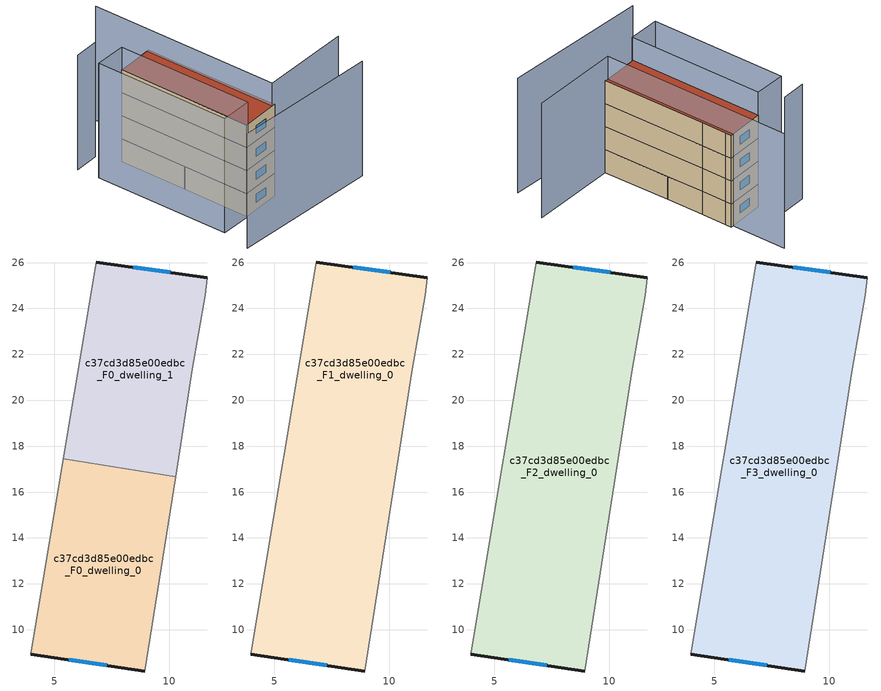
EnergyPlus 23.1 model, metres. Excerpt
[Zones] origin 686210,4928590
c37cd3d85e00edbc_F0_dwelling_0
 floor ground (EU_floor_Construction): 10.28,16.67 8.95,8.2 3.97,8.94 5.39,17.46 z0
 wall outside (EU_wall_Construction): 3.97,8.94 8.95,8.2 z0:3
 wall adiabatic (EU_wall_Construction): 8.95,8.2 10.28,16.67 / 5.39,17.46 3.97,8.94 z0:3
 wall to c37cd3d85e00edbc_F0_dwelling_1 (EU_wall_Construction): 10.28,16.67 5.39,17.46 z0:3
 window (EU_Window_Construction): 5.63,8.7 7.29,8.45 z1:2
c37cd3d85e00edbc_F0_dwelling_1
 floor ground (EU_floor_Construction): 11.67,25.34 11.58,24.57 11.02,21.35 10.28,16.67 5.39,17.46 6.83,26.02 z0
 wall outside (EU_wall_Construction): 11.67,25.34 6.83,26.02 z0:3
 wall adiabatic (EU_wall_Construction): 6.83,26.02 5.39,17.46 / 10.28,16.67 11.02,21.35 11.58,24.57 11.67,25.34 z0:3
 window (EU_Window_Construction): 10.05,25.57 8.44,25.8 z1:2
c37cd3d85e00edbc_F1_dwelling_0
 floor to c37cd3d85e00edbc_F0_dwelling_0 (EU_floor_Construction): 10.28,16.68 8.95,8.2 3.97,8.94 5.39,17.46 z3
 floor to c37cd3d85e00edbc_F0_dwelling_1 (EU_floor_Construction): 11.67,25.34 11.58,24.57 11.02,21.35 10.28,16.68 5.39,17.46 6.83,26.02 z3
 wall outside (EU_wall_Construction): 3.97,8.94 8.95,8.2 / 11.67,25.34 6.83,26.02 z3:6
 wall adiabatic (EU_wall_Construction): 6.83,26.02 3.97,8.94 / 8.95,8.2 11.02,21.35 11.58,24.57 11.67,25.34 z3:6
 window (EU_Window_Construction): 5.63,8.7 7.29,8.45 / 10.05,25.57 8.44,25.8 z4:5
c37cd3d85e00edbc_F2_dwelling_0
 floor to c37cd3d85e00edbc_F1_dwelling_0 (EU_floor_Construction): 11.67,25.34 11.58,24.57 11.02,21.35 8.95,8.2 3.97,8.94 6.83,26.02 z6
 wall outside (EU_wall_Construction): 3.97,8.94 8.95,8.2 / 11.67,25.34 6.83,26.02 z6:9
 wall adiabatic (EU_wall_Construction): 6.83,26.02 3.97,8.94 / 8.95,8.2 11.02,21.35 11.58,24.57 11.67,25.34 z6:9
 window (EU_Window_Construction): 5.63,8.7 7.29,8.45 / 10.05,25.57 8.44,25.8 z7:8
c37cd3d85e00edbc_F3_dwelling_0
 floor to c37cd3d85e00edbc_F2_dwelling_0 (EU_floor_Construction): 11.67,25.34 11.58,24.57 11.02,21.35 8.95,8.2 3.97,8.94 6.83,26.02 z9
 wall outside (EU_wall_Construction): 3.97,8.94 8.95,8.2 / 11.67,25.34 6.83,26.02 z9:12
 wall adiabatic (EU_wall_Construction): 6.83,26.02 3.97,8.94 / 8.95,8.2 11.02,21.35 11.58,24.57 11.67,25.34 z9:12
 window (EU_Window_Construction): 5.63,8.7 7.29,8.45 / 10.05,25.57 8.44,25.8 z10:11
 roof outside (EU_roof_Construction): 8.95,8.2 11.02,21.35 11.58,24.57 11.67,25.34 6.83,26.02 3.97,8.94 z12
shading: -1.38,5.98 16.93,1.74 / 19.96,6.38 8.51,8.28 / 8.51,8.28 12.5,32.33 / 6.25,29 3.15,29.46 / 0.01,9.53 2.85,26.68 / 2.85,26.68 6.83,26.02 / 6.83,26.02 3.98,8.87 / 3.98,8.87 0.01,9.53 z0:15
[Building]
EU S2 Campaign: North Axis=0; Terrain=City; Solar Distribution=FullExterior
[Site:Location]
Bologna: Latitude=44.5; Longitude=11.25; Time Zone=1; Elevation=37
[SizingPeriod:WeatherFileDays]
AnnualSizingPeriod: Begin Month=1; Begin Day of Month=1; End Month=12; End Day of Month=31; Day of Week for Start Day=Monday; Use Weather File Daylight Saving Period=No; Use Weather File Rain and Snow Indicators=No
[MATERIAL]
EU_InternalMass_Material: Roughness=MediumRough; Thickness=0.1; Conductivity=1; Density=1800; Specific Heat=900; Thermal Absorptance=0.9; Solar Absorptance=0.7; Visible Absorptance=0.7
[MATERIAL:NOMASS] Roughness=MediumRough; Thermal Absorptance=0.9; Solar Absorptance=0.7; Visible Absorptance=0.7
Name | Thermal Resistance
EU_wall_NoMass | 0.937881
EU_roof_NoMass | 0.548572
EU_floor_NoMass | 0.71348
[WINDOWMATERIAL:SIMPLEGLAZINGSYSTEM]
EU_Window_SimpleGlazing: UFactor=4.25633; Solar Heat Gain Coefficient=0.85; Visible Transmittance=0.85
[CONSTRUCTION]
EU_wall_Construction: EU_wall_NoMass
EU_roof_Construction: EU_roof_NoMass
EU_floor_Construction: EU_floor_NoMass
EU_InternalMass_Construction: EU_InternalMass_Material
EU_Window_Construction: EU_Window_SimpleGlazing
[ZONE] Type=1; Multiplier=1; Ceiling Height=autocalculate; Floor Area=autocalculate; Part of Total Floor Area=Yes
Name | Volume
c37cd3d85e00edbc_F0_dwelling_0 | 128.877
c37cd3d85e00edbc_F1_dwelling_0; c37cd3d85e00edbc_F2_dwelling_0; c37cd3d85e00edbc_F3_dwelling_0 | 257.752
c37cd3d85e00edbc_F0_dwelling_1 | 128.886
[INTERNALMASS] Construction=EU_InternalMass_Construction
Name | Zone or ZoneList | Surface Area
c37cd3d85e00edbc_F0_dwelling_0_EU_InternalMass | c37cd3d85e00edbc_F0_dwelling_0 | 42.9592
c37cd3d85e00edbc_F0_dwelling_1_EU_InternalMass | c37cd3d85e00edbc_F0_dwelling_1 | 42.9618
c37cd3d85e00edbc_F1_dwelling_0_EU_InternalMass | c37cd3d85e00edbc_F1_dwelling_0 | 85.9176
c37cd3d85e00edbc_F2_dwelling_0_EU_InternalMass | c37cd3d85e00edbc_F2_dwelling_0 | 85.9176
c37cd3d85e00edbc_F3_dwelling_0_EU_InternalMass | c37cd3d85e00edbc_F3_dwelling_0 | 85.9176
[OTHEREQUIPMENT] Fuel Type=Electricity; Design Level Calculation Method=Watts/Area; Power per Zone Floor Area=1; Fraction Latent=0; Fraction Radiant=0; Fraction Lost=0; Carbon Dioxide Generation Rate=0; EndUse Subcategory=EU_Step8_InternalGains
Name | Zone or ZoneList or Space or SpaceList | Schedule
EU_Step8_InternalGain_c37cd3d85e00edbc_F0_dwelling_0_f000 | c37cd3d85e00edbc_F0_dwelling_0 | EU_Step8_GainSchedule_c37cd3d85e00edbc_F0_dwelling_0_f000
EU_Step8_InternalGain_c37cd3d85e00edbc_F0_dwelling_1_f000 | c37cd3d85e00edbc_F0_dwelling_1 | EU_Step8_GainSchedule_c37cd3d85e00edbc_F0_dwelling_1_f000
EU_Step8_InternalGain_c37cd3d85e00edbc_F1_dwelling_0_f000 | c37cd3d85e00edbc_F1_dwelling_0 | EU_Step8_GainSchedule_c37cd3d85e00edbc_F1_dwelling_0_f000
EU_Step8_InternalGain_c37cd3d85e00edbc_F2_dwelling_0_f000 | c37cd3d85e00edbc_F2_dwelling_0 | EU_Step8_GainSchedule_c37cd3d85e00edbc_F2_dwelling_0_f000
EU_Step8_InternalGain_c37cd3d85e00edbc_F3_dwelling_0_f000 | c37cd3d85e00edbc_F3_dwelling_0 | EU_Step8_GainSchedule_c37cd3d85e00edbc_F3_dwelling_0_f000
[ZONEVENTILATION:DESIGNFLOWRATE] Schedule=EU_AlwaysOn; Design Flow Rate Calculation Method=AirChanges/Hour; Air Changes per Hour=0.687892; Ventilation Type=Natural; Fan Pressure Rise=0; Fan Total Efficiency=1; Constant Term Coefficient=1; Temperature Term Coefficient=0; Velocity Term Coefficient=0; Velocity Squared Term Coefficient=0; Minimum Indoor Temperature=-100; Maximum Indoor Temperature=100; Delta Temperature=-100; Minimum Outdoor Temperature=-100; Maximum Outdoor Temperature=100; Maximum Wind Speed=40
Name | Zone or ZoneList or Space or SpaceList
EU_ConstantAir_c37cd3d85e00edbc_F0_dwelling_0 | c37cd3d85e00edbc_F0_dwelling_0
EU_ConstantAir_c37cd3d85e00edbc_F0_dwelling_1 | c37cd3d85e00edbc_F0_dwelling_1
EU_ConstantAir_c37cd3d85e00edbc_F1_dwelling_0 | c37cd3d85e00edbc_F1_dwelling_0
EU_ConstantAir_c37cd3d85e00edbc_F2_dwelling_0 | c37cd3d85e00edbc_F2_dwelling_0
EU_ConstantAir_c37cd3d85e00edbc_F3_dwelling_0 | c37cd3d85e00edbc_F3_dwelling_0
[HVACTEMPLATE:THERMOSTAT] Constant Heating Setpoint=20; Constant Cooling Setpoint=50
EU_HeatOnly_c37cd3d85e00edbc_F0_dwelling_0; EU_HeatOnly_c37cd3d85e00edbc_F0_dwelling_1; EU_HeatOnly_c37cd3d85e00edbc_F1_dwelling_0; EU_HeatOnly_c37cd3d85e00edbc_F2_dwelling_0; EU_HeatOnly_c37cd3d85e00edbc_F3_dwelling_0
[HVACTEMPLATE:ZONE:IDEALLOADSAIRSYSTEM] System Availability Schedule=EU_AlwaysOn; Maximum Heating Supply Air Temperature=50; Minimum Cooling Supply Air Temperature=13; Maximum Heating Supply Air Humidity Ratio=0.0156; Minimum Cooling Supply Air Humidity Ratio=0.0077; Heating Limit=NoLimit; Cooling Limit=NoLimit; Heating Availability Schedule=EU_AlwaysOn; Cooling Availability Schedule=EU_CoolingOff; Dehumidification Control Type=ConstantSensibleHeatRatio; Cooling Sensible Heat Ratio=0.7; Dehumidification Setpoint=60; Humidification Control Type=None; Humidification Setpoint=30; Outdoor Air Method=None; Outdoor Air Flow Rate per Person=0.00944; Outdoor Air Flow Rate per Zone Floor Area=0; Outdoor Air Flow Rate per Zone=0; Demand Controlled Ventilation Type=None; Outdoor Air Economizer Type=NoEconomizer; Heat Recovery Type=None; Sensible Heat Recovery Effectiveness=0.7; Latent Heat Recovery Effectiveness=0.65
Name | Template Thermostat
c37cd3d85e00edbc_F0_dwelling_0 | EU_HeatOnly_c37cd3d85e00edbc_F0_dwelling_0
c37cd3d85e00edbc_F0_dwelling_1 | EU_HeatOnly_c37cd3d85e00edbc_F0_dwelling_1
c37cd3d85e00edbc_F1_dwelling_0 | EU_HeatOnly_c37cd3d85e00edbc_F1_dwelling_0
c37cd3d85e00edbc_F2_dwelling_0 | EU_HeatOnly_c37cd3d85e00edbc_F2_dwelling_0
c37cd3d85e00edbc_F3_dwelling_0 | EU_HeatOnly_c37cd3d85e00edbc_F3_dwelling_0
[SIZING:ZONE] Zone Cooling Design Supply Air Temperature Input Method=SupplyAirTemperature; Zone Cooling Design Supply Air Temperature=13; Zone Heating Design Supply Air Temperature Input Method=SupplyAirTemperature; Zone Heating Design Supply Air Temperature=50; Zone Cooling Design Supply Air Humidity Ratio=0.008; Zone Heating Design Supply Air Humidity Ratio=0.008; Cooling Design Air Flow Method=DesignDay; Cooling Design Air Flow Rate=0; Cooling Minimum Air Flow per Zone Floor Area=0.000762; Cooling Minimum Air Flow=0; Cooling Minimum Air Flow Fraction=0.2; Heating Design Air Flow Method=DesignDay; Heating Design Air Flow Rate=0; Heating Maximum Air Flow per Zone Floor Area=0.002032; Heating Maximum Air Flow=0.141576; Heating Maximum Air Flow Fraction=0.3; Account for Dedicated Outdoor Air System=No; Dedicated Outdoor Air System Control Strategy=NeutralSupplyAir; Dedicated Outdoor Air Low Setpoint Temperature for Design=autosize; Dedicated Outdoor Air High Setpoint Temperature for Design=autosize; Zone Load Sizing Method=Sensible Load Only No Latent Load; Zone Latent Cooling Design Supply Air Humidity Ratio Input Method=HumidityRatioDifference; Zone Cooling Design Supply Air Humidity Ratio Difference=0.005; Zone Latent Heating Design Supply Air Humidity Ratio Input Method=HumidityRatioDifference; Zone Humidification Design Supply Air Humidity Ratio Difference=0.005
c37cd3d85e00edbc_F0_dwelling_0; c37cd3d85e00edbc_F0_dwelling_1; c37cd3d85e00edbc_F1_dwelling_0; c37cd3d85e00edbc_F2_dwelling_0; c37cd3d85e00edbc_F3_dwelling_0
[SCHEDULE:CONSTANT]
Name | Hourly Value
EU_AlwaysOn | 1
EU_CoolingOff | 0
[SCHEDULE:FILE] Column Number=1; Rows to Skip at Top=0; Number of Hours of Data=8760; Column Separator=Comma; Interpolate to Timestep=No; Minutes per Item=60; Adjust Schedule for Daylight Savings=Yes
Name | File
EU_Step8_GainSchedule_c37cd3d85e00edbc_F0_dwelling_0_f000 | ../../schedules/c37cd3d85e00edbc/c37cd3d85e00edbc_F0_dwelling_0_f000_gain.csv
EU_Step8_GainSchedule_c37cd3d85e00edbc_F0_dwelling_1_f000 | ../../schedules/c37cd3d85e00edbc/c37cd3d85e00edbc_F0_dwelling_1_f000_gain.csv
EU_Step8_GainSchedule_c37cd3d85e00edbc_F1_dwelling_0_f000 | ../../schedules/c37cd3d85e00edbc/c37cd3d85e00edbc_F1_dwelling_0_f000_gain.csv
EU_Step8_GainSchedule_c37cd3d85e00edbc_F2_dwelling_0_f000 | ../../schedules/c37cd3d85e00edbc/c37cd3d85e00edbc_F2_dwelling_0_f000_gain.csv
EU_Step8_GainSchedule_c37cd3d85e00edbc_F3_dwelling_0_f000 | ../../schedules/c37cd3d85e00edbc/c37cd3d85e00edbc_F3_dwelling_0_f000_gain.csv
